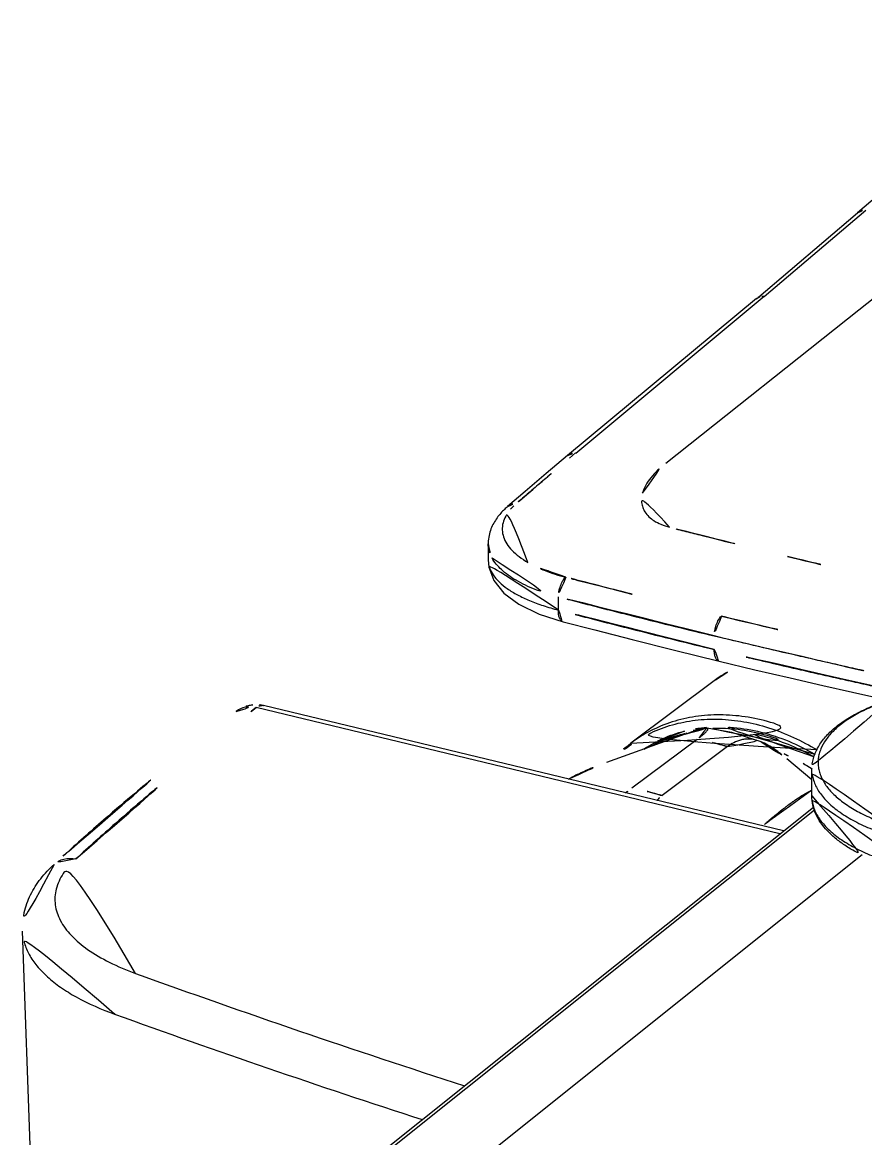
# Model space of a CAD drawing. Extents: x 16296660632 to 16296672895, y -37409619871 to -37409617326.
# Drawn here: x 16296672616.3 to 16296672668.4, y -37409617641.1 to -37409617572.1 of the extents above; entities that cross this region are included whole.
import ezdxf

# ---------------------------------------------------------------- set-up
doc = ezdxf.new("R2010")
doc.units = 0
doc.header["$LTSCALE"] = 10
doc.header["$MEASUREMENT"] = 0
doc.layers.get('0').update_dxf_attribs({"linetype": 'CONTINUOUS'})
doc.layers.add('02___PRT_ALL_AXES', color=7, linetype='CONTINUOUS')
doc.layers.add('06___PRT_ALL_SURFS', color=7, linetype='CONTINUOUS')

msp = doc.modelspace()

# ---------------------------------------------------------------- linework, layer by layer
at = {"color": 7, "linetype": 'Continuous'}
for p, q in [((16296672668.019859, -37409617589.852966), (16296672690.141529, -37409617572.059479)), ((16296672671.240511, -37409617581.026718), (16296672667.93475, -37409617583.849213)), ((16296672661.678089, -37409617589.157791), (16296672667.927691, -37409617583.841118)), ((16296672662.16457, -37409617589.017639), (16296672668.44005, -37409617583.678963)), ((16296672661.676821, -37409617589.156303), (16296672649.99774, -37409617598.860939)), ((16296672650.49733, -37409617598.70507), (16296672662.16259, -37409617589.008919)), ((16296672656.07061, -37409617599.331322), (16296672668.0191, -37409617589.852821)), ((16296672650.116199, -37409617599.018143), (16296672650.496189, -37409617598.695747)), ((16296672647.378679, -37409617601.084099), (16296672646.28894, -37409617602.014503)), ((16296672645.08205, -37409617604.31356), (16296672645.079029, -37409617605.331451)), ((16296672649.42626, -37409617608.422623), (16296672649.42869, -37409617607.605453)), ((16296672629.49596, -37409617614.687927), (16296672629.49609, -37409617614.687843)), ((16296672663.12027, -37409617622.276817), (16296672630.724649, -37409617614.458748)), ((16296672663.35545, -37409617622.088882), (16296672631.18857, -37409617614.326012)), ((16296672657.279989, -37409617616.107712), (16296672652.40522, -37409617617.85421)), ((16296672658.016479, -37409617616.420387), (16296672653.97654, -37409617619.449112)), ((16296672659.890421, -37409617616.872627), (16296672655.850479, -37409617619.901352)), ((16296672665.1113, -37409617618.928207), (16296672663.56488, -37409617617.624451)), ((16296672637.8661, -37409617642.458031), (16296672665.20302, -37409617620.612442)), ((16296672665.27791, -37409617620.798897), (16296672638.355339, -37409617642.313377)), ((16296672668.219271, -37409617623.565666), (16296672643.87151, -37409617643.027153)), ((16296672616.959339, -37409617647.58049), (16296672616.273149, -37409617628.297737))]:
    msp.add_line(p, q, dxfattribs=at)
for points in [[(16296672649.98715, -37409617598.866203), (16296672648.675779, -37409617599.980263), (16296672647.378679, -37409617601.084099)], [(16296672646.291059, -37409617602.012642), (16296672646.25062, -37409617602.047836), (16296672646.19692, -37409617602.095596), (16296672646.14201, -37409617602.146004), (16296672646.086109, -37409617602.199013), (16296672646.02968, -37409617602.25444), (16296672645.972931, -37409617602.312309), (16296672645.915979, -37409617602.372704), (16296672645.85899, -37409617602.435753), (16296672645.80213, -37409617602.501518), (16296672645.745609, -37409617602.570061), (16296672645.6896, -37409617602.641487), (16296672645.634331, -37409617602.715851), (16296672645.58012, -37409617602.79306), (16296672645.5273, -37409617602.872993), (16296672645.4762, -37409617602.955528), (16296672645.42712, -37409617603.04052), (16296672645.3804, -37409617603.127769), (16296672645.336281, -37409617603.217194), (16296672645.294979, -37409617603.308777), (16296672645.256651, -37409617603.402603), (16296672645.22135, -37409617603.499207), (16296672645.189289, -37409617603.598717), (16296672645.16077, -37409617603.701218), (16296672645.13611, -37409617603.806664), (16296672645.11565, -37409617603.914917), (16296672645.09976, -37409617604.025711), (16296672645.088739, -37409617604.138748), (16296672645.08289, -37409617604.253738), (16296672645.08198, -37409617604.313538)], [(16296672645.079161, -37409617605.317146), (16296672645.117701, -37409617605.761276), (16296672645.430111, -37409617606.597641), (16296672646.048361, -37409617607.36689), (16296672646.97167, -37409617608.055481), (16296672648.245951, -37409617608.671501), (16296672649.726391, -37409617609.145401)], [(16296672649.7251, -37409617609.145073), (16296672651.674009, -37409617609.654404), (16296672654.000259, -37409617610.251793), (16296672656.608841, -37409617610.905869), (16296672659.375629, -37409617611.582741)], [(16296672659.37546, -37409617611.582703), (16296672661.59124, -37409617612.111557), (16296672663.776831, -37409617612.622498), (16296672665.785761, -37409617613.082909), (16296672667.628189, -37409617613.496162), (16296672669.19277, -37409617613.843224)], [(16296672661.96492, -37409617616.567268), (16296672660.164471, -37409617616.001343), (16296672658.607889, -37409617615.733757)]]:
    msp.add_lwpolyline(points, dxfattribs=at)
for centre, radius, start, end in [((16296672659.02932, -37409617615.571114), 18.378443, 130.8118357, 131.68576863), ((16296672809.28896, -37409617001.955963), 620.498917, 255.917955817, 256.421345427), ((16296672812.13406, -37409616989.114281), 633.649673, 256.443928978, 256.940673414), ((16296672646.4389, -37409617605.333359), 1.359842, 179.88634558, 181.40945707), ((16296672798.213329, -37409617034.043503), 591.254234, 255.537870802, 256.432477847), ((16296672803.1625, -37409617013.276527), 612.602726, 256.438097173, 257.310863223), ((16296672630.71932, -37409617616.270073), 1.999868, 95.83464457, 127.70651193), ((16296672747.735279, -37409617765.788589), 191.290896, 127.7116689, 128.04542982), ((16296672630.71842, -37409617616.284271), 2.013907, 76.49980356, 95.76809538), ((16296672659.255951, -37409617624.639832), 8.886441, 97.51648385, 103.0868977), ((16296672659.20216, -37409617624.929161), 9.079787, 101.69721459, 102.33277516), ((16296672659.015671, -37409617623.452164), 8.49466, 126.88773266, 137.15987894), ((16296672658.712351, -37409617623.519951), 8.30161, 124.99628173, 134.99876361), ((16296672658.03212, -37409617629.27034), 13.099417, 64.59390078, 67.87645304), ((16296672657.72402, -37409617629.916168), 13.814975, 57.58013697, 64.58881707), ((16296672646.616619, -37409617609.633476), 12.268453, 304.62158569, 306.86307839), ((16296672727.81279, -37409617743.850967), 162.288219, 132.04392702, 132.47709595), ((16296672831.08173, -37409617055.934273), 611.371699, 250.127654539, 252.143255254), ((16296672624.454, -37409617633.36261), 2.492242, 179.82514703, 181.26953625), ((16296672829.910231, -37409617058.203499), 611.64846, 250.124331038, 252.009235257)]:
    msp.add_arc(centre, radius, start, end, dxfattribs=at)
for points, knots in [([(16296672667.93466, -37409617583.849289), (16296672668.00209, -37409617583.791687), (16296672668.163151, -37409617583.69883), (16296672668.347719, -37409617583.673927), (16296672668.439989, -37409617583.678673)], [0, 0, 0, 0, 0.48972939, 1, 1, 1, 1]), ([(16296672661.88336, -37409617589.04818), (16296672661.864599, -37409617589.054176), (16296672661.791559, -37409617589.081177), (16296672661.72348, -37409617589.121651), (16296672661.67816, -37409617589.158073)], [0, 0, 0, 0, 0.253060309, 1, 1, 1, 1]), ([(16296672662.16457, -37409617589.017639), (16296672662.140381, -37409617589.015694), (16296672662.045799, -37409617589.012337), (16296672661.950371, -37409617589.026749), (16296672661.88336, -37409617589.04818)], [0, 0, 0, 0, 0.256457684, 1, 1, 1, 1]), ([(16296672649.98712, -37409617598.869766), (16296672650.055479, -37409617598.813004), (16296672650.2199, -37409617598.724037), (16296672650.40448, -37409617598.701714), (16296672650.49733, -37409617598.70507)], [0, 0, 0, 0, 0.488849734, 1, 1, 1, 1]), ([(16296672647.01763, -37409617601.661186), (16296672647.146, -37409617601.550247), (16296672647.404329, -37409617601.330177), (16296672647.91963, -37409617600.888443), (16296672648.82324, -37409617600.117317), (16296672649.59868, -37409617599.457443), (16296672650.116199, -37409617599.018143)], [0, 0, 0, 0, 0.12497804, 0.249971467, 0.499967473, 1, 1, 1, 1]), ([(16296672654.628639, -37409617601.191032), (16296672654.723841, -37409617600.841011), (16296672655.026899, -37409617600.334991), (16296672655.56477, -37409617599.752113), (16296672655.893511, -37409617599.469879), (16296672656.070601, -37409617599.331329)], [0, 0, 0, 0, 0.45658922, 0.716966537, 1, 1, 1, 1]), ([(16296672656.31118, -37409617603.301109), (16296672656.12804, -37409617603.25222), (16296672655.7918, -37409617603.13942), (16296672655.24865, -37409617602.86129), (16296672654.84234, -37409617602.496437), (16296672654.634911, -37409617602.077423), (16296672654.54484, -37409617601.682739), (16296672654.577129, -37409617601.379677), (16296672654.628651, -37409617601.191032)], [0, 0, 0, 0, 0.187404985, 0.348842701, 0.602816514, 0.70814203, 0.806665167, 1, 1, 1, 1]), ([(16296672647.53779, -37409617605.474319), (16296672647.349001, -37409617605.364708), (16296672647.00209, -37409617605.138046), (16296672646.558109, -37409617604.751579), (16296672646.227051, -37409617604.341087), (16296672646.016359, -37409617603.910339), (16296672645.932699, -37409617603.465843), (16296672645.982599, -37409617603.018593), (16296672646.163309, -37409617602.582527), (16296672646.35272, -37409617602.318489), (16296672646.46295, -37409617602.190163)], [0, 0, 0, 0, 0.161117683, 0.304955738, 0.432767321, 0.547791514, 0.65531578, 0.762085076, 0.87514881, 1, 1, 1, 1]), ([(16296672646.291059, -37409617602.012642), (16296672646.360979, -37409617601.951851), (16296672646.52803, -37409617601.860336), (16296672646.7155, -37409617601.841019), (16296672646.80685, -37409617601.846024)], [0, 0, 0, 0, 0.503205652, 1, 1, 1, 1]), ([(16296672646.46295, -37409617602.190163), (16296672646.51429, -37409617602.130386), (16296672646.624889, -37409617602.01136), (16296672646.74452, -37409617601.901558), (16296672646.80685, -37409617601.846024)], [0, 0, 0, 0, 0.485551448, 1, 1, 1, 1]), ([(16296672658.31439, -37409617603.807678), (16296672658.147079, -37409617603.765762), (16296672657.81283, -37409617603.682442), (16296672657.311871, -37409617603.554329), (16296672656.811029, -37409617603.428207), (16296672656.4758, -37409617603.348221), (16296672656.310301, -37409617603.301666)], [0, 0, 0, 0, 0.250336516, 0.499968644, 0.750470415, 1, 1, 1, 1]), ([(16296672645.08197, -37409617604.315689), (16296672645.08172, -37409617604.465157), (16296672645.12417, -37409617604.773666), (16296672645.244061, -37409617605.060043), (16296672645.31988, -37409617605.198341)], [0, 0, 0, 0, 0.486548173, 1, 1, 1, 1]), ([(16296672645.31988, -37409617605.198341), (16296672645.46851, -37409617605.469437), (16296672645.791439, -37409617605.849167), (16296672646.322269, -37409617606.279083), (16296672647.00754, -37409617606.721611), (16296672648.042891, -37409617607.201553), (16296672648.943529, -37409617607.481529), (16296672649.42869, -37409617607.605438)], [0, 0, 0, 0, 0.190387518, 0.300313413, 0.420639844, 0.691650385, 1, 1, 1, 1]), ([(16296672649.42626, -37409617608.4226), (16296672649.10993, -37409617608.341339), (16296672648.50523, -37409617608.166061), (16296672647.656099, -37409617607.852661), (16296672646.909161, -37409617607.502968), (16296672646.276369, -37409617607.121017), (16296672645.76639, -37409617606.713203), (16296672645.386271, -37409617606.283386), (16296672645.145399, -37409617605.833839), (16296672645.083179, -37409617605.517616), (16296672645.07947, -37409617605.366814)], [0, 0, 0, 0, 0.174565729, 0.336218151, 0.483320541, 0.614739771, 0.730377007, 0.831090379, 0.919368706, 1, 1, 1, 1]), ([(16296672649.882601, -37409617606.388283), (16296672649.449881, -37409617606.276863), (16296672648.645411, -37409617606.026161), (16296672647.878481, -37409617605.672119), (16296672647.537809, -37409617605.474297)], [0, 0, 0, 0, 0.531456782, 1, 1, 1, 1]), ([(16296672649.882601, -37409617606.388283), (16296672649.8153, -37409617606.449829), (16296672649.687731, -37409617606.616867), (16296672649.545851, -37409617606.917953), (16296672649.452669, -37409617607.258492), (16296672649.42868, -37409617607.49408), (16296672649.42869, -37409617607.605438)], [0, 0, 0, 0, 0.206066652, 0.468202845, 0.748388536, 1, 1, 1, 1]), ([(16296672650.55303, -37409617606.562073), (16296672650.497391, -37409617606.547707), (16296672650.273861, -37409617606.489998), (16296672650.05052, -37409617606.431511), (16296672649.882601, -37409617606.388283)], [0, 0, 0, 0, 0.248915228, 1, 1, 1, 1]), ([(16296672659.07044, -37409617610.02639), (16296672658.26141, -37409617609.831146), (16296672656.646811, -37409617609.4375), (16296672654.63246, -37409617608.936394), (16296672653.02614, -37409617608.530807), (16296672651.82502, -37409617608.224487), (16296672650.82583, -37409617607.967331), (16296672650.02747, -37409617607.760437), (16296672649.628519, -37409617607.656418), (16296672649.42869, -37409617607.605453)], [0, 0, 0, 0, 0.251154309, 0.501514496, 0.626407693, 0.751114437, 0.875584159, 0.937763501, 1, 1, 1, 1]), ([(16296672649.42626, -37409617608.4226), (16296672649.42403, -37409617608.512772), (16296672649.431419, -37409617608.67968), (16296672649.48539, -37409617608.901802), (16296672649.5788, -37409617609.067886), (16296672649.676809, -37409617609.132347), (16296672649.725109, -37409617609.14505)], [0, 0, 0, 0, 0.325800904, 0.600058654, 0.819607466, 1, 1, 1, 1]), ([(16296672659.06797, -37409617610.85791), (16296672658.2586, -37409617610.662857), (16296672656.64366, -37409617610.267807), (16296672654.628889, -37409617609.764847), (16296672653.022369, -37409617609.357018), (16296672651.82103, -37409617609.048447), (16296672650.622801, -37409617608.735947), (16296672649.82522, -37409617608.525543), (16296672649.42626, -37409617608.42263)], [0, 0, 0, 0, 0.251151873, 0.50153898, 0.626441127, 0.751163045, 0.875706823, 1, 1, 1, 1]), ([(16296672659.51038, -37409617608.798286), (16296672659.44515, -37409617608.860397), (16296672659.32193, -37409617609.029587), (16296672659.185089, -37409617609.333038), (16296672659.09461, -37409617609.676567), (16296672659.07077, -37409617609.914093), (16296672659.070431, -37409617610.02639)], [0, 0, 0, 0, 0.202978835, 0.465025928, 0.746920443, 1, 1, 1, 1]), ([(16296672659.07044, -37409617610.02639), (16296672659.882, -37409617610.222237), (16296672661.50856, -37409617610.610764), (16296672663.545601, -37409617611.087357), (16296672665.180389, -37409617611.463989), (16296672666.409981, -37409617611.744278), (16296672667.43635, -37409617611.975952), (16296672668.25922, -37409617612.160316), (16296672668.671431, -37409617612.252052), (16296672668.87764, -37409617612.299088)], [0, 0, 0, 0, 0.24878569, 0.49834287, 0.623422679, 0.748708734, 0.874156385, 0.936973272, 1, 1, 1, 1]), ([(16296672659.06797, -37409617610.85791), (16296672659.06769, -37409617610.949226), (16296672659.078381, -37409617611.117607), (16296672659.12776, -37409617611.314133), (16296672659.19021, -37409617611.437752), (16296672659.243441, -37409617611.507294), (16296672659.305071, -37409617611.557487), (16296672659.351999, -37409617611.577011), (16296672659.375469, -37409617611.582657)], [0, 0, 0, 0, 0.32714336, 0.602140591, 0.718293195, 0.821164462, 0.913545353, 1, 1, 1, 1]), ([(16296672668.87521, -37409617613.116257), (16296672668.463949, -37409617613.023613), (16296672667.641211, -37409617612.842987), (16296672666.408739, -37409617612.568893), (16296672665.179119, -37409617612.290802), (16296672663.544081, -37409617611.916313), (16296672661.50659, -37409617611.441353), (16296672659.879589, -37409617611.054047), (16296672659.06797, -37409617610.85791)], [0, 0, 0, 0, 0.125666432, 0.251090532, 0.376362771, 0.501457536, 0.751099855, 1, 1, 1, 1]), ([(16296672659.146641, -37409617612.737213), (16296672659.26252, -37409617612.650368), (16296672659.74897, -37409617612.31144), (16296672660.28174, -37409617612.040283), (16296672660.697611, -37409617611.874222)], [0, 0, 0, 0, 0.244361165, 1, 1, 1, 1]), ([(16296672629.496149, -37409617614.687912), (16296672629.65918, -37409617614.56179), (16296672630.06885, -37409617614.384758), (16296672630.509451, -37409617614.408348), (16296672630.724791, -37409617614.458794)], [0, 0, 0, 0, 0.482390894, 1, 1, 1, 1]), ([(16296672631.18857, -37409617614.326012), (16296672631.11573, -37409617614.308434), (16296672630.94253, -37409617614.319901), (16296672630.7967, -37409617614.404839), (16296672630.724751, -37409617614.458771)], [0, 0, 0, 0, 0.454513402, 1, 1, 1, 1]), ([(16296672653.916759, -37409617616.658012), (16296672654.29912, -37409617616.371353), (16296672655.118719, -37409617615.859779), (16296672656.46903, -37409617615.306534), (16296672657.91807, -37409617614.974747), (16296672659.43799, -37409617614.869926), (16296672661.00128, -37409617614.992958), (16296672663.131981, -37409617615.461807), (16296672664.668989, -37409617616.13633), (16296672665.63658, -37409617616.698883)], [0, 0, 0, 0, 0.115579987, 0.232348412, 0.351384377, 0.473555108, 0.59943965, 0.729300969, 1, 1, 1, 1]), ([(16296672665.43067, -37409617617.078087), (16296672664.49324, -37409617616.504463), (16296672663.000231, -37409617615.808128), (16296672660.92144, -37409617615.297096), (16296672659.393169, -37409617615.137161), (16296672657.903481, -37409617615.199059), (16296672656.478951, -37409617615.481972), (16296672655.146259, -37409617615.980614), (16296672654.332211, -37409617616.452827), (16296672653.95117, -37409617616.719368)], [0, 0, 0, 0, 0.27155887, 0.401710071, 0.527753905, 0.64992054, 0.768759004, 0.885099347, 1, 1, 1, 1]), ([(16296672665.306971, -37409617617.353996), (16296672664.265221, -37409617616.74279), (16296672662.59413, -37409617616.034309), (16296672660.28451, -37409617615.641472), (16296672659.14987, -37409617615.637573), (16296672658.59849, -37409617615.685547)], [0, 0, 0, 0, 0.51714189, 0.763026779, 1, 1, 1, 1]), ([(16296672654.732241, -37409617617.019814), (16296672655.114679, -37409617616.780823), (16296672655.927641, -37409617616.364143), (16296672656.79801, -37409617616.087914), (16296672657.243799, -37409617615.984192)], [0, 0, 0, 0, 0.496299528, 1, 1, 1, 1]), ([(16296672657.22576, -37409617615.913643), (16296672656.77285, -37409617616.026627), (16296672655.89035, -37409617616.325867), (16296672655.07267, -37409617616.773621), (16296672654.69034, -37409617617.029457)], [0, 0, 0, 0, 0.50364814, 1, 1, 1, 1]), ([(16296672657.262831, -37409617616.058907), (16296672656.880659, -37409617616.142464), (16296672656.13155, -37409617616.357857), (16296672655.418421, -37409617616.673019), (16296672655.07733, -37409617616.853081)], [0, 0, 0, 0, 0.503534189, 1, 1, 1, 1]), ([(16296672657.279989, -37409617616.107712), (16296672657.41597, -37409617616.058998), (16296672657.6168, -37409617615.988167), (16296672657.880131, -37409617615.90033), (16296672658.063629, -37409617615.842506), (16296672658.23254, -37409617615.793808), (16296672658.381411, -37409617615.757156), (16296672658.49073, -37409617615.73735), (16296672658.5634, -37409617615.73172), (16296672658.594151, -37409617615.732323), (16296672658.607889, -37409617615.733757)], [0, 0, 0, 0, 0.312962098, 0.461389956, 0.601443362, 0.729811084, 0.842180749, 0.933599595, 0.970062624, 1, 1, 1, 1]), ([(16296672658.59849, -37409617615.685547), (16296672658.48168, -37409617615.695709), (16296672658.02013, -37409617615.744759), (16296672657.562321, -37409617615.829674), (16296672657.22576, -37409617615.913643)], [0, 0, 0, 0, 0.252620192, 1, 1, 1, 1]), ([(16296672658.607889, -37409617615.733757), (16296672658.62063, -37409617615.7351), (16296672658.642679, -37409617615.73896), (16296672658.666349, -37409617615.752899), (16296672658.675949, -37409617615.768059), (16296672658.680309, -37409617615.785667), (16296672658.675631, -37409617615.81234), (16296672658.659241, -37409617615.846321), (16296672658.633051, -37409617615.884857), (16296672658.597879, -37409617615.927353), (16296672658.55471, -37409617615.973381), (16296672658.504551, -37409617616.02243), (16296672658.426849, -37409617616.093651), (16296672658.31702, -37409617616.186867), (16296672658.17227, -37409617616.302338), (16296672658.06983, -37409617616.380386), (16296672658.016479, -37409617616.420387)], [0, 0, 0, 0, 0.037494582, 0.064944801, 0.076918226, 0.089053787, 0.117209908, 0.153664221, 0.199108106, 0.25311735, 0.314937964, 0.383623819, 0.458325944, 0.623256175, 0.804935653, 1, 1, 1, 1]), ([(16296672658.97798, -37409617615.755371), (16296672659.5007, -37409617615.736031), (16296672660.568871, -37409617615.783722), (16296672662.72757, -37409617616.209373), (16296672664.286409, -37409617616.88237), (16296672665.262939, -37409617617.452621)], [0, 0, 0, 0, 0.238339532, 0.484741249, 1, 1, 1, 1]), ([(16296672665.24094, -37409617617.501846), (16296672664.32881, -37409617616.984688), (16296672662.434389, -37409617616.17025), (16296672660.389601, -37409617615.851807), (16296672659.396999, -37409617615.842934)], [0, 0, 0, 0, 0.513694306, 1, 1, 1, 1]), ([(16296672619.1285, -37409617623.330467), (16296672619.94614, -37409617622.593109), (16296672623.31809, -37409617619.613411), (16296672626.80722, -37409617616.766937), (16296672629.49589, -37409617614.687988)], [0, 0, 0, 0, 0.244686135, 1, 1, 1, 1]), ([(16296672659.890421, -37409617616.872627), (16296672659.735279, -37409617616.822922), (16296672659.119579, -37409617616.637749), (16296672658.49029, -37409617616.497292), (16296672658.016479, -37409617616.420387)], [0, 0, 0, 0, 0.253382321, 1, 1, 1, 1]), ([(16296672659.890421, -37409617616.872627), (16296672660.01388, -37409617616.780067), (16296672660.28495, -37409617616.606827), (16296672660.673389, -37409617616.45977), (16296672661.025591, -37409617616.404121), (16296672661.324249, -37409617616.403931), (16296672661.6436, -37409617616.455978), (16296672661.857109, -37409617616.524979), (16296672661.96492, -37409617616.567261)], [0, 0, 0, 0, 0.210453318, 0.436503265, 0.560495311, 0.695123625, 0.842051146, 1, 1, 1, 1]), ([(16296672661.96492, -37409617616.567261), (16296672662.11318, -37409617616.62542), (16296672662.40217, -37409617616.767776), (16296672662.808189, -37409617617.028343), (16296672663.19462, -37409617617.317734), (16296672663.442671, -37409617617.521423), (16296672663.56488, -37409617617.624451)], [0, 0, 0, 0, 0.248157378, 0.499985681, 0.750913001, 1, 1, 1, 1]), ([(16296672619.57622, -37409617623.81945), (16296672620.38426, -37409617623.07959), (16296672623.72121, -37409617620.087128), (16296672627.17861, -37409617617.229652), (16296672629.84549, -37409617615.142632)], [0, 0, 0, 0, 0.244440892, 1, 1, 1, 1]), ([(16296672650.058411, -37409617618.880608), (16296672650.25728, -37409617618.769669), (16296672650.6612, -37409617618.560013), (16296672651.4412, -37409617618.209557), (16296672652.02869, -37409617617.989113), (16296672652.40522, -37409617617.85421)], [0, 0, 0, 0, 0.266425148, 0.532058757, 1, 1, 1, 1]), ([(16296672655.850479, -37409617619.901352), (16296672655.695339, -37409617619.851646), (16296672655.079639, -37409617619.666473), (16296672654.45035, -37409617619.526016), (16296672653.97654, -37409617619.449112)], [0, 0, 0, 0, 0.253382321, 1, 1, 1, 1]), ([(16296672665.109871, -37409617619.563766), (16296672665.085751, -37409617619.576462), (16296672665.049561, -37409617619.59549), (16296672665.001301, -37409617619.620857), (16296672664.96512, -37409617619.639877), (16296672664.92893, -37409617619.658913), (16296672664.89274, -37409617619.677933), (16296672664.85655, -37409617619.69696), (16296672664.826389, -37409617619.712807), (16296672664.802271, -37409617619.725502), (16296672664.78417, -37409617619.735023), (16296672664.769091, -37409617619.742943), (16296672664.75703, -37409617619.749283), (16296672664.74798, -37409617619.754044), (16296672664.74044, -37409617619.758003), (16296672664.734409, -37409617619.761169), (16296672664.73064, -37409617619.763153), (16296672664.727631, -37409617619.76474), (16296672664.725731, -37409617619.765739), (16296672664.72443, -37409617619.766418), (16296672664.72365, -37409617619.766838), (16296672664.72275, -37409617619.76741), (16296672664.721661, -37409617619.768066), (16296672664.7199, -37409617619.769173), (16296672664.71771, -37409617619.770523), (16296672664.714199, -37409617619.772682), (16296672664.70981, -37409617619.775383), (16296672664.70454, -37409617619.778633), (16296672664.697519, -37409617619.782967), (16296672664.68523, -37409617619.79055), (16296672664.667681, -37409617619.801376), (16296672664.64661, -37409617619.814369), (16296672664.62554, -37409617619.827362), (16296672664.604469, -37409617619.840363), (16296672664.57638, -37409617619.857689), (16296672664.541269, -37409617619.879349), (16296672664.49914, -37409617619.905327), (16296672664.457001, -37409617619.931328), (16296672664.42189, -37409617619.95298), (16296672664.393801, -37409617619.970306), (16296672664.37273, -37409617619.983307), (16296672664.35166, -37409617619.9963), (16296672664.330601, -37409617620.009293), (16296672664.31304, -37409617620.020126), (16296672664.300751, -37409617620.027702), (16296672664.29373, -37409617620.032043), (16296672664.28846, -37409617620.035294), (16296672664.28319, -37409617620.038528), (16296672664.27924, -37409617620.04097), (16296672664.276609, -37409617620.042587), (16296672664.275511, -37409617620.043282), (16296672664.274639, -37409617620.043793), (16296672664.273701, -37409617620.044441), (16296672664.271999, -37409617620.045624), (16296672664.26959, -37409617620.047287), (16296672664.26573, -37409617620.049957), (16296672664.26091, -37409617620.053299), (16296672664.253189, -37409617620.058647), (16296672664.24354, -37409617620.065331), (16296672664.23197, -37409617620.073349), (16296672664.21653, -37409617620.084053), (16296672664.197229, -37409617620.097397), (16296672664.17408, -37409617620.113449), (16296672664.143209, -37409617620.134827), (16296672664.10462, -37409617620.16156), (16296672664.05831, -37409617620.193626), (16296672664.011999, -37409617620.225723), (16296672663.965691, -37409617620.25779), (16296672663.927099, -37409617620.284523), (16296672663.896231, -37409617620.305908), (16296672663.87307, -37409617620.321953), (16296672663.853781, -37409617620.335312), (16296672663.838341, -37409617620.346001), (16296672663.826759, -37409617620.354019), (16296672663.815189, -37409617620.362038), (16296672663.80554, -37409617620.368721), (16296672663.797819, -37409617620.374069), (16296672663.792999, -37409617620.377411), (16296672663.789141, -37409617620.380081), (16296672663.78624, -37409617620.382088), (16296672663.783831, -37409617620.383759), (16296672663.782141, -37409617620.384933), (16296672663.78117, -37409617620.385597), (16296672663.78047, -37409617620.38607), (16296672663.779659, -37409617620.386703), (16296672663.778629, -37409617620.387466), (16296672663.776791, -37409617620.388863), (16296672663.774191, -37409617620.390839), (16296672663.771049, -37409617620.393211), (16296672663.76687, -37409617620.39637), (16296672663.761641, -37409617620.400322), (16296672663.753281, -37409617620.406647), (16296672663.74284, -37409617620.414551), (16296672663.730301, -37409617620.424026), (16296672663.71776, -37409617620.433517), (16296672663.70104, -37409617620.446167), (16296672663.68014, -37409617620.461983), (16296672663.65506, -37409617620.480942), (16296672663.62162, -37409617620.506233), (16296672663.579821, -37409617620.537849), (16296672663.529659, -37409617620.57579), (16296672663.479509, -37409617620.613724), (16296672663.42935, -37409617620.651657), (16296672663.38755, -37409617620.683281), (16296672663.354111, -37409617620.708572), (16296672663.329029, -37409617620.727539), (16296672663.30813, -37409617620.743347), (16296672663.29142, -37409617620.755997), (16296672663.278879, -37409617620.76548), (16296672663.268431, -37409617620.773376), (16296672663.260071, -37409617620.779709), (16296672663.254841, -37409617620.783661), (16296672663.25066, -37409617620.786819), (16296672663.248051, -37409617620.788803), (16296672663.246229, -37409617620.790169), (16296672663.245171, -37409617620.790993), (16296672663.24403, -37409617620.791924), (16296672663.242649, -37409617620.793037), (16296672663.23929, -37409617620.795761), (16296672663.234261, -37409617620.799843), (16296672663.227551, -37409617620.805283), (16296672663.22085, -37409617620.810722), (16296672663.211901, -37409617620.817978), (16296672663.196251, -37409617620.830681), (16296672663.173901, -37409617620.848824), (16296672663.14707, -37409617620.870583), (16296672663.120239, -37409617620.892349), (16296672663.09341, -37409617620.914124), (16296672663.05765, -37409617620.943138), (16296672663.01293, -37409617620.979424), (16296672662.95928, -37409617621.022957), (16296672662.905621, -37409617621.06649), (16296672662.86091, -37409617621.102768), (16296672662.82514, -37409617621.13179), (16296672662.798309, -37409617621.153557), (16296672662.771481, -37409617621.175323), (16296672662.744659, -37409617621.19709), (16296672662.7223, -37409617621.215233), (16296672662.70665, -37409617621.227928), (16296672662.69771, -37409617621.235184), (16296672662.691, -37409617621.240623), (16296672662.684299, -37409617621.246063), (16296672662.67926, -37409617621.250153), (16296672662.675911, -37409617621.252869), (16296672662.674509, -37409617621.254013), (16296672662.673401, -37409617621.254898), (16296672662.67223, -37409617621.25589), (16296672662.670151, -37409617621.25769), (16296672662.667191, -37409617621.260231), (16296672662.662439, -37409617621.26432), (16296672662.656509, -37409617621.269417), (16296672662.64702, -37409617621.27758), (16296672662.63516, -37409617621.287781), (16296672662.62093, -37409617621.300018), (16296672662.60195, -37409617621.316338), (16296672662.57823, -37409617621.336739), (16296672662.549761, -37409617621.361221), (16296672662.511801, -37409617621.393867), (16296672662.464359, -37409617621.434669), (16296672662.407419, -37409617621.483627), (16296672662.350491, -37409617621.5326), (16296672662.27458, -37409617621.597893), (16296672662.179689, -37409617621.679489), (16296672662.103781, -37409617621.744766), (16296672662.065821, -37409617621.77742)], [0, 0, 0, 0, 0.03125, 0.046875, 0.0625, 0.078125, 0.09375, 0.109375, 0.125, 0.1328125, 0.140625, 0.1484375, 0.15234375, 0.15625, 0.16015625, 0.162109375, 0.1640625, 0.165039062, 0.166015625, 0.166503906, 0.166748047, 0.166992188, 0.167480469, 0.16796875, 0.168945312, 0.169921875, 0.171875, 0.173828125, 0.17578125, 0.1796875, 0.1875, 0.1953125, 0.203125, 0.2109375, 0.21875, 0.234375, 0.25, 0.265625, 0.28125, 0.2890625, 0.296875, 0.3046875, 0.3125, 0.3203125, 0.32421875, 0.326171875, 0.328125, 0.330078125, 0.33203125, 0.332519531, 0.333007812, 0.333251953, 0.333496094, 0.333984375, 0.334960938, 0.3359375, 0.337890625, 0.33984375, 0.34375, 0.34765625, 0.3515625, 0.359375, 0.3671875, 0.375, 0.390625, 0.40625, 0.421875, 0.4375, 0.453125, 0.4609375, 0.46875, 0.4765625, 0.48046875, 0.484375, 0.48828125, 0.4921875, 0.494140625, 0.49609375, 0.497070312, 0.498046875, 0.499023438, 0.499511719, 0.499755859, 0.5, 0.500244141, 0.500488281, 0.500976562, 0.501953125, 0.502929688, 0.50390625, 0.505859375, 0.5078125, 0.51171875, 0.515625, 0.51953125, 0.5234375, 0.53125, 0.5390625, 0.546875, 0.5625, 0.578125, 0.59375, 0.609375, 0.625, 0.6328125, 0.640625, 0.6484375, 0.65234375, 0.65625, 0.66015625, 0.662109375, 0.6640625, 0.665039062, 0.666015625, 0.666503906, 0.666748047, 0.666992188, 0.667480469, 0.66796875, 0.669921875, 0.671875, 0.673828125, 0.67578125, 0.6796875, 0.6875, 0.6953125, 0.703125, 0.7109375, 0.71875, 0.734375, 0.75, 0.765625, 0.78125, 0.7890625, 0.796875, 0.8046875, 0.8125, 0.8203125, 0.82421875, 0.826171875, 0.828125, 0.830078125, 0.83203125, 0.832519531, 0.833007812, 0.833251953, 0.833496094, 0.833984375, 0.834960938, 0.8359375, 0.837890625, 0.83984375, 0.84375, 0.84765625, 0.8515625, 0.859375, 0.8671875, 0.875, 0.890625, 0.90625, 0.921875, 0.9375, 0.96875, 1, 1, 1, 1]), ([(16296672655.520611, -37409617620.196007), (16296672655.54521, -37409617620.169083), (16296672655.647961, -37409617620.063072), (16296672655.761589, -37409617619.967987), (16296672655.850479, -37409617619.901352)], [0, 0, 0, 0, 0.247200394, 1, 1, 1, 1]), ([(16296672619.576191, -37409617623.819542), (16296672619.333429, -37409617623.771423), (16296672618.95233, -37409617623.770828), (16296672618.498949, -37409617623.941917), (16296672618.305559, -37409617624.077843), (16296672618.22032, -37409617624.155792)], [0, 0, 0, 0, 0.514772251, 0.759740832, 1, 1, 1, 1]), ([(16296672618.220289, -37409617624.155762), (16296672617.92325, -37409617624.427696), (16296672617.374109, -37409617625.008583), (16296672616.73531, -37409617626.014076), (16296672616.332649, -37409617627.123749), (16296672616.259291, -37409617627.908493), (16296672616.273149, -37409617628.297737)], [0, 0, 0, 0, 0.256075469, 0.505466232, 0.752330742, 1, 1, 1, 1]), ([(16296672623.2605, -37409617630.900093), (16296672622.70834, -37409617630.700233), (16296672621.685801, -37409617630.272537), (16296672620.336769, -37409617629.49295), (16296672619.292589, -37409617628.626579), (16296672618.57823, -37409617627.685898), (16296672618.28731, -37409617626.831108), (16296672618.264999, -37409617626.164581), (16296672618.37225, -37409617625.49485), (16296672618.77194, -37409617624.652863), (16296672619.280239, -37409617624.090408), (16296672619.57622, -37409617623.81945)], [0, 0, 0, 0, 0.175368854, 0.330187334, 0.463725054, 0.578059535, 0.678795331, 0.727197019, 0.776044764, 0.880160838, 1, 1, 1, 1]), ([(16296672621.96237, -37409617633.417831), (16296672621.15086, -37409617633.1241), (16296672620.002831, -37409617632.627167), (16296672618.646339, -37409617631.794403), (16296672617.82497, -37409617631.15464), (16296672617.165489, -37409617630.479858), (16296672616.676161, -37409617629.774818), (16296672616.36515, -37409617629.046013), (16296672616.28195, -37409617628.542709), (16296672616.27322, -37409617628.297737)], [0, 0, 0, 0, 0.321093571, 0.46272621, 0.591332204, 0.707468609, 0.812479918, 0.90880273, 1, 1, 1, 1])]:
    msp.add_open_spline(points, degree=3, knots=knots, dxfattribs=at)
at = {"layer": '02___PRT_ALL_AXES', "color": 7, "linetype": 'Continuous'}
msp.add_line((16296672665.10836, -37409617619.917519), (16296672665.113211, -37409617618.284683), dxfattribs=at)
for points, knots in [([(16296672669.92565, -37409617613.970863), (16296672669.5765, -37409617614.084396), (16296672668.909401, -37409617614.326637), (16296672667.97669, -37409617614.753304), (16296672667.155479, -37409617615.228218), (16296672666.454651, -37409617615.749817), (16296672665.88266, -37409617616.318108), (16296672665.451611, -37409617616.933861), (16296672665.2218, -37409617617.489349), (16296672665.129459, -37409617617.942787), (16296672665.11355, -37409617618.170914), (16296672665.113211, -37409617618.284683)], [0, 0, 0, 0, 0.1604025, 0.30972484, 0.447546073, 0.574095066, 0.690381192, 0.798316666, 0.900445495, 0.950299294, 1, 1, 1, 1]), ([(16296672671.40976, -37409617622.157318), (16296672671.0072, -37409617622.060173), (16296672670.233919, -37409617621.84774), (16296672669.141581, -37409617621.460678), (16296672668.167761, -37409617621.020393), (16296672667.44809, -37409617620.603783), (16296672666.947969, -37409617620.246696), (16296672666.621161, -37409617619.977119), (16296672666.333639, -37409617619.699341), (16296672666.01343, -37409617619.33033), (16296672665.76152, -37409617618.937103), (16296672665.59742, -37409617618.527092), (16296672665.521061, -37409617618.223747), (16296672665.489, -37409617617.918793), (16296672665.50161, -37409617617.613586), (16296672665.55868, -37409617617.309639), (16296672665.696461, -37409617616.899208), (16296672665.988449, -37409617616.39077), (16296672666.49699, -37409617615.823936), (16296672667.16161, -37409617615.29113), (16296672667.9727, -37409617614.798447), (16296672668.91884, -37409617614.35202), (16296672669.603571, -37409617614.099403), (16296672669.964649, -37409617613.980797)], [0, 0, 0, 0, 0.088444829, 0.171119193, 0.247262166, 0.316404697, 0.34829877, 0.378416054, 0.406807908, 0.43356666, 0.482694886, 0.505564789, 0.52764959, 0.549284116, 0.57083043, 0.59265658, 0.615112867, 0.663036476, 0.716600603, 0.77688813, 0.844320133, 0.918830576, 1, 1, 1, 1]), ([(16296672671.221479, -37409617622.737297), (16296672670.77463, -37409617622.629463), (16296672670.12084, -37409617622.44828), (16296672669.282, -37409617622.160294), (16296672668.52146, -37409617621.862007), (16296672667.66209, -37409617621.455421), (16296672666.76746, -37409617620.901283), (16296672666.14978, -37409617620.384827), (16296672665.75905, -37409617619.950378), (16296672665.52482, -37409617619.627167), (16296672665.341209, -37409617619.297577), (16296672665.20933, -37409617618.962883), (16296672665.130171, -37409617618.624718), (16296672665.112881, -37409617618.397141), (16296672665.11322, -37409617618.284683)], [0, 0, 0, 0, 0.171460802, 0.252746742, 0.330732008, 0.476113334, 0.606690823, 0.72234032, 0.774917205, 0.824306524, 0.870915195, 0.915276253, 0.95804979, 1, 1, 1, 1]), ([(16296672665.10836, -37409617619.917519), (16296672665.1078, -37409617620.108368), (16296672665.150261, -37409617620.495064), (16296672665.340151, -37409617621.055351), (16296672665.644819, -37409617621.588448), (16296672666.054649, -37409617622.089638), (16296672666.56061, -37409617622.55883), (16296672667.15708, -37409617622.99617), (16296672667.838869, -37409617623.401352), (16296672668.330469, -37409617623.641312), (16296672668.588449, -37409617623.756439)], [0, 0, 0, 0, 0.104728725, 0.211404482, 0.322477188, 0.43985248, 0.565333301, 0.700149172, 0.844974145, 1, 1, 1, 1]), ([(16296672671.216631, -37409617624.370148), (16296672670.769779, -37409617624.262306), (16296672670.11599, -37409617624.081123), (16296672669.27714, -37409617623.793137), (16296672668.516609, -37409617623.49485), (16296672667.65724, -37409617623.088257), (16296672666.7626, -37409617622.534126), (16296672666.14493, -37409617622.017677), (16296672665.7542, -37409617621.583221), (16296672665.51997, -37409617621.26001), (16296672665.336361, -37409617620.93042), (16296672665.204479, -37409617620.595734), (16296672665.125311, -37409617620.257561), (16296672665.10803, -37409617620.029984), (16296672665.10836, -37409617619.917519)], [0, 0, 0, 0, 0.171460802, 0.252746742, 0.330732008, 0.476113334, 0.606690823, 0.72234032, 0.774917205, 0.824306524, 0.870915195, 0.915276253, 0.95804979, 1, 1, 1, 1])]:
    msp.add_open_spline(points, degree=3, knots=knots, dxfattribs=at)
at = {"layer": '06___PRT_ALL_SURFS', "color": 7, "linetype": 'Continuous'}
msp.add_line((16296672659.15172, -37409617612.733398), (16296672653.916981, -37409617616.65786), dxfattribs=at)

doc.saveas('drawing.dxf')
